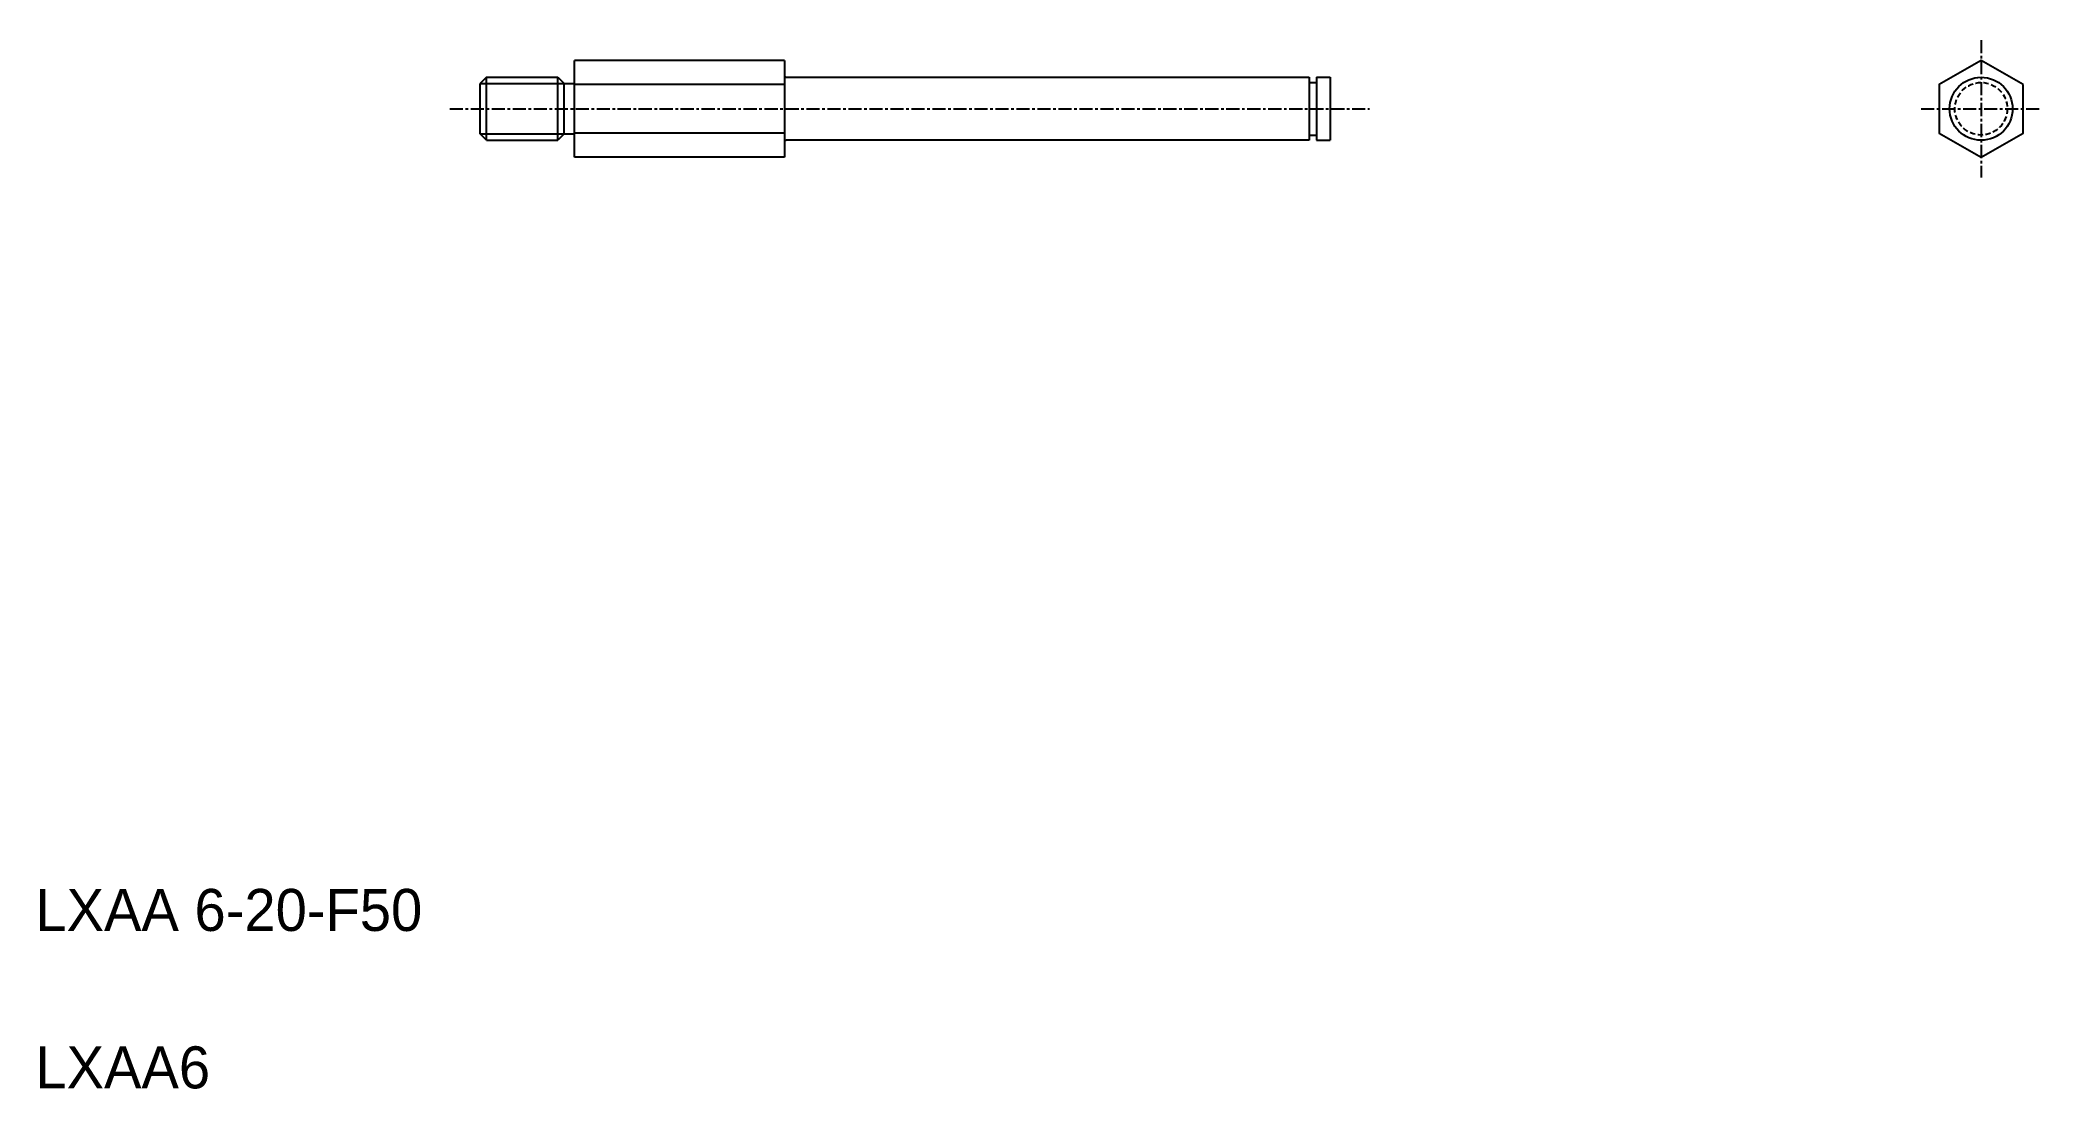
# Model space of a CAD drawing. Extents: x -29 to 162, y 62 to 162.
import ezdxf

# ---------------------------------------------------------------- set-up
doc = ezdxf.new("R2010")
doc.units = 0
doc.linetypes.add('CENTER', pattern=[2, 1.25, -0.25, 0.25, -0.25])
doc.linetypes.add('DASHED', pattern=[0.75, 0.5, -0.25])
doc.layers.get('0').update_dxf_attribs({"linetype": 'CONTINUOUS'})
doc.layers.add('CENTER', color=1, linetype='CENTER')

msp = doc.modelspace()

# ---------------------------------------------------------------- linework, layer by layer
at = {"color": 7, "linetype": 'CONTINUOUS'}
for p, q in [((21.81, 150.62), (21.81, 159.85)), ((41.81, 159.85), (21.81, 159.85)), ((41.81, 159.85), (41.81, 157.94)), ((13.41, 158.24), (12.81, 157.64)), ((12.81, 152.84), (12.81, 157.64)), ((13.41, 152.24), (13.41, 158.24)), ((13.41, 158.24), (20.21, 158.24)), ((20.21, 152.24), (20.21, 158.24)), ((20.21, 158.24), (20.81, 157.64)), ((20.81, 152.84), (20.81, 157.64)), ((20.81, 157.64), (21.81, 157.64)), ((41.81, 157.55), (21.81, 157.55)), ((41.81, 157.94), (41.81, 152.54)), ((42.01, 158.24), (91.81, 158.24)), ((91.81, 158.24), (91.81, 152.24)), ((91.81, 157.74), (92.51, 157.74)), ((92.51, 158.24), (92.51, 152.24)), ((92.51, 158.24), (93.81, 158.24)), ((93.81, 158.24), (93.81, 152.24)), ((13.41, 152.24), (12.81, 152.84)), ((20.81, 152.84), (20.21, 152.24)), ((20.81, 152.84), (21.81, 152.84)), ((41.81, 152.93), (21.81, 152.93)), ((91.81, 152.74), (92.51, 152.74)), ((13.41, 152.24), (20.21, 152.24)), ((41.81, 152.54), (41.81, 150.62)), ((91.81, 152.24), (42.01, 152.24)), ((92.51, 152.24), (93.81, 152.24)), ((41.81, 150.62), (21.81, 150.62))]:
    msp.add_line(p, q, dxfattribs=at)
at = {"color": 3, "linetype": 'CONTINUOUS'}
for p, q in [((12.81, 157.64), (20.81, 157.64)), ((12.81, 152.84), (20.81, 152.84))]:
    msp.add_line(p, q, dxfattribs=at)
at = {"color": 7, "linetype": 'CONTINUOUS'}
msp.add_lwpolyline([(159.85, 157.55), (155.85, 159.85), (151.85, 157.55), (151.85, 152.93), (155.85, 150.62), (159.85, 152.93)], close=True, dxfattribs=at)
msp.add_circle((155.85, 155.24), 3, dxfattribs=at)
at = {"color": 3, "linetype": 'DASHED'}
msp.add_circle((155.85, 155.24), 2.5, dxfattribs=at)
at = {"color": 7, "linetype": 'CONTINUOUS'}
for centre, start, end in [((42.01, 158.44), 180, 270), ((42.01, 152.04), 90, 180)]:
    msp.add_arc(centre, 0.2, start, end, dxfattribs=at)
at = {"layer": 'CENTER', "color": 1, "linetype": 'CENTER'}
for p, q in [((155.85, 161.79), (155.85, 148.68)), ((9.92, 155.24), (97.58, 155.24)), ((150.14, 155.24), (161.56, 155.24))]:
    msp.add_line(p, q, dxfattribs=at)

# ---------------------------------------------------------------- texts
at = {"color": 7, "linetype": 'CONTINUOUS'}
for s, p in [('LXAA 6-20-F50', (-29.57, 76.91)), ('LXAA6', (-29.57, 61.91))]:
    msp.add_text(s, height=4, dxfattribs=at).set_placement(p)

doc.saveas('drawing.dxf')
